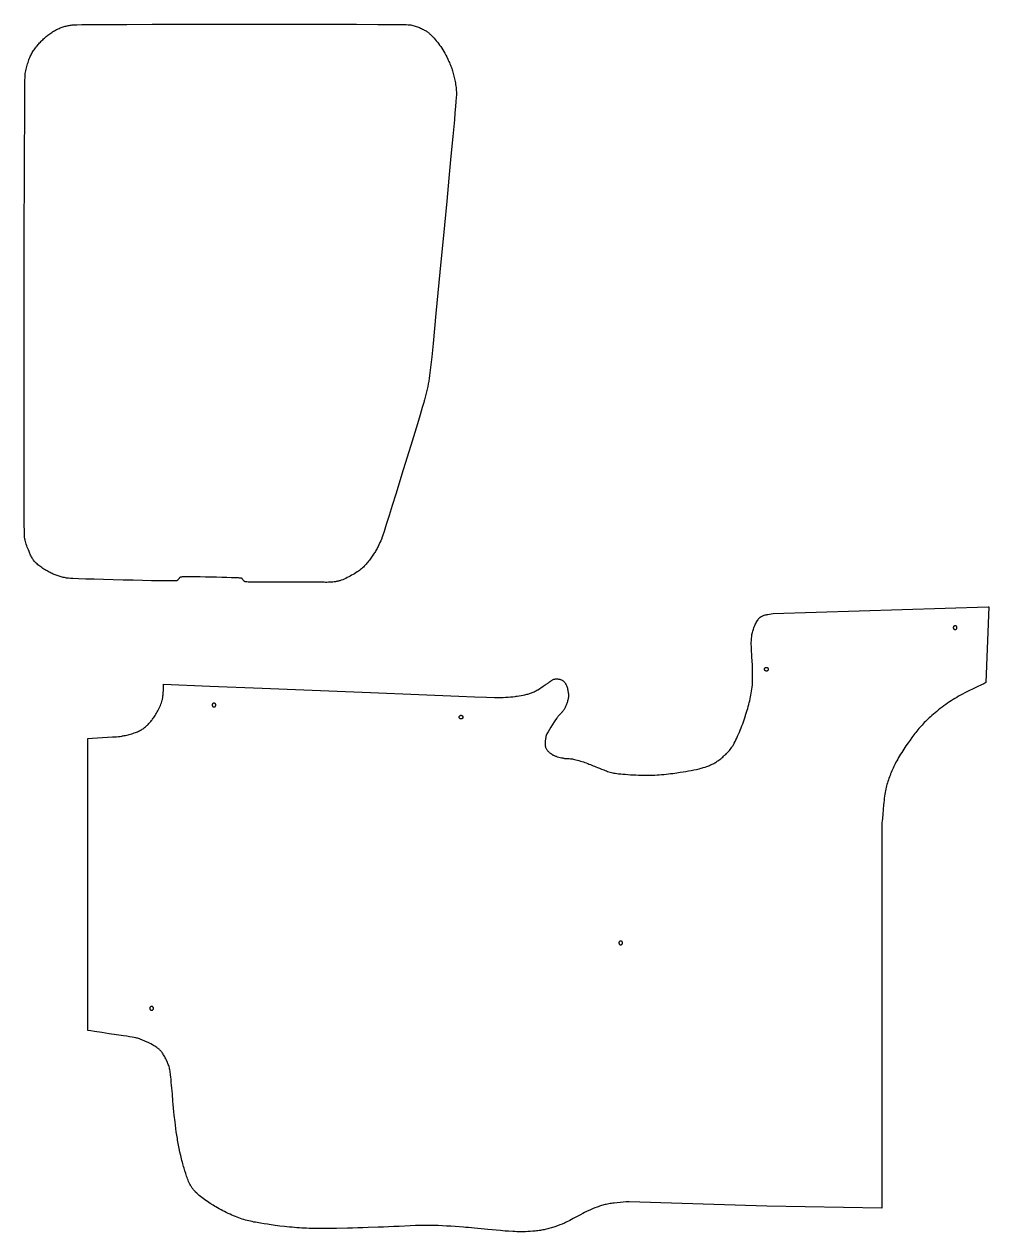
# Model space of a CAD drawing. Extents: x -1405 to 7310, y 1897 to 8577.
# Drawn here: x 2283 to 3321, y 3844 to 5144 of the extents above; entities that cross this region are included whole.
import ezdxf

# ---------------------------------------------------------------- set-up
doc = ezdxf.new("R2010")
doc.units = 0
doc.layers.add('Default_Layer', color=1, linetype='CONTINUOUS')

msp = doc.modelspace()

# ---------------------------------------------------------------- linework, layer by layer
at = {"layer": 'Default_Layer'}
for points in [[(2283.8, 5089.8), (2284, 5091.2), (2284.3, 5092.7), (2284.6, 5094.1), (2284.9, 5095.6), (2285.3, 5097.1), (2285.6, 5098.6), (2286, 5100), (2286.5, 5101.5), (2286.9, 5102.9), (2287.4, 5104.3), (2287.8, 5105.7), (2288.3, 5107), (2288.8, 5108.2), (2289.3, 5109.5), (2289.9, 5110.6), (2290.4, 5111.7), (2290.9, 5112.7), (2291.5, 5113.8), (2292.1, 5114.8), (2292.8, 5115.8), (2293.4, 5116.7), (2294.1, 5117.7), (2294.8, 5118.7), (2295.5, 5119.6), (2296.2, 5120.5), (2297, 5121.4), (2297.8, 5122.3), (2298.6, 5123.2), (2299.4, 5124.1), (2300.2, 5125), (2301, 5125.8), (2301.8, 5126.6), (2302.7, 5127.5), (2303.6, 5128.3), (2304.5, 5129.1), (2305.4, 5129.9), (2306.4, 5130.8), (2307.4, 5131.6), (2308.3, 5132.3), (2309.4, 5133.1), (2310.4, 5133.9), (2311.4, 5134.6), (2312.4, 5135.3), (2313.4, 5136), (2314.5, 5136.6), (2315.5, 5137.2), (2316.5, 5137.8), (2317.5, 5138.3), (2318.5, 5138.8), (2319.5, 5139.3), (2320.5, 5139.7), (2321.6, 5140.1), (2322.6, 5140.5), (2323.7, 5140.9), (2324.7, 5141.2), (2325.8, 5141.6), (2326.9, 5141.9), (2328, 5142.1), (2329, 5142.4), (2330.1, 5142.7), (2331.2, 5142.9), (2332.3, 5143.1), (2333.4, 5143.3), (2334.5, 5143.5), (2335.1, 5143.5), (2336.1, 5143.5), (2339.5, 5143.6), (2344.7, 5143.7), (2351.6, 5143.8), (2369.8, 5143.9), (2393.1, 5144), (2420.4, 5144.1), (2450.8, 5144.2), (2483.2, 5144.2), (2516.7, 5144.2), (2550.1, 5144.2), (2582.5, 5144.2), (2612.9, 5144.2), (2640.3, 5144.1), (2663.5, 5144), (2673.4, 5143.9), (2681.8, 5143.8), (2688.7, 5143.8), (2693.9, 5143.7), (2695.9, 5143.6), (2697.4, 5143.6), (2698.4, 5143.5), (2698.9, 5143.5), (2700.1, 5143.2), (2701.2, 5142.9), (2702.4, 5142.6), (2703.6, 5142.2), (2704.7, 5141.8), (2705.9, 5141.4), (2707.1, 5141), (2708.2, 5140.5), (2709.3, 5140), (2710.4, 5139.5), (2711.4, 5139), (2712.5, 5138.5), (2713.4, 5137.9), (2714.3, 5137.4), (2715.2, 5136.9), (2716, 5136.4), (2716.7, 5135.9), (2717.4, 5135.4), (2718.1, 5134.8), (2718.8, 5134.2), (2719.5, 5133.6), (2720.2, 5133), (2720.8, 5132.4), (2721.5, 5131.7), (2722.7, 5130.4), (2723.9, 5129.1), (2725.1, 5127.7), (2726.3, 5126.3), (2727.4, 5124.9), (2728.6, 5123.3), (2729.8, 5121.7), (2731, 5120), (2732.2, 5118.3), (2733.3, 5116.5), (2734.4, 5114.7), (2735.4, 5113), (2736.4, 5111), (2737.5, 5108.9), (2738.7, 5106.6), (2739.2, 5105.4), (2739.8, 5104.1), (2740.4, 5102.8), (2740.9, 5101.5), (2741.5, 5100.2), (2742, 5098.9), (2742.5, 5097.6), (2743, 5096.3), (2743.4, 5095), (2743.8, 5093.8), (2744.2, 5092.5), (2744.5, 5091.2), (2744.9, 5089.8), (2745.3, 5088.3), (2745.6, 5086.9), (2745.9, 5085.4), (2746.2, 5083.8), (2746.5, 5082.3), (2746.8, 5080.7), (2747.1, 5079.2), (2747.3, 5077.6), (2747.5, 5076), (2747.7, 5074.4), (2747.8, 5072.8), (2747.9, 5071.3), (2748, 5069.7), (2748, 5069.2), (2748, 5068.2), (2747.8, 5065.3), (2747.4, 5061), (2747, 5055.5), (2746.4, 5048.9), (2745.7, 5041.2), (2744.1, 5023.1), (2742.1, 5001.9), (2739.9, 4978.5), (2737.6, 4953.5), (2735.1, 4927.8), (2730.2, 4877.1), (2725.9, 4832.5), (2722.8, 4800.2), (2721.4, 4786.1), (2720.8, 4780.2), (2720.5, 4777.3), (2720.1, 4774.4), (2719.8, 4771.5), (2719.4, 4768.6), (2719, 4765.7), (2718.6, 4762.8), (2718.1, 4759.9), (2717.5, 4757), (2717, 4754.1), (2716.4, 4751.2), (2715.7, 4748.3), (2715.1, 4745.4), (2714.4, 4742.6), (2713.6, 4739.7), (2713.3, 4738.6), (2712.8, 4736.8), (2711.2, 4731.3), (2708.8, 4723.6), (2705.9, 4714), (2698.8, 4690.6), (2690.7, 4664.3), (2682.6, 4638.1), (2678.8, 4625.9), (2675.4, 4615), (2672.4, 4605.5), (2670, 4598), (2668.3, 4592.8), (2667.8, 4591.1), (2667.5, 4590.2), (2666.5, 4588), (2665.6, 4585.9), (2664.6, 4583.7), (2663.6, 4581.6), (2663, 4580.6), (2662.5, 4579.5), (2661.9, 4578.5), (2661.3, 4577.5), (2660.7, 4576.4), (2660.1, 4575.4), (2659.5, 4574.4), (2658.8, 4573.4), (2657.4, 4571.4), (2655.9, 4569.3), (2655.1, 4568.2), (2654.3, 4567.1), (2653.4, 4566), (2652.6, 4564.9), (2651.7, 4563.8), (2650.7, 4562.7), (2649.8, 4561.7), (2648.8, 4560.6), (2647.8, 4559.6), (2646.8, 4558.7), (2645.7, 4557.8), (2644.7, 4556.9), (2643.6, 4556), (2642.4, 4555.1), (2641.1, 4554.3), (2639.7, 4553.3), (2638.3, 4552.4), (2636.8, 4551.5), (2635.2, 4550.7), (2633.7, 4549.8), (2632, 4549), (2630.4, 4548.2), (2628.8, 4547.4), (2627.2, 4546.7), (2625.6, 4546), (2624, 4545.5), (2622.4, 4544.9), (2621.6, 4544.7), (2620.9, 4544.5), (2620.1, 4544.3), (2619.4, 4544.1), (2618.6, 4544), (2617.9, 4543.8), (2617.1, 4543.7), (2616.4, 4543.6), (2614.8, 4543.4), (2613.3, 4543.3), (2611.7, 4543.2), (2610.2, 4543.2), (2608.6, 4543.1), (2607.1, 4543.1), (2605.5, 4543.2), (2602.4, 4543.2), (2599.3, 4543.3), (2597.7, 4543.3), (2596.1, 4543.3), (2594, 4543.2), (2590.6, 4543.2), (2581.1, 4543.2), (2569, 4543.2), (2555.8, 4543.2), (2543, 4543.2), (2537.1, 4543.3), (2531.8, 4543.3), (2527.4, 4543.4), (2523.8, 4543.5), (2522.5, 4543.6), (2521.5, 4543.6), (2520.8, 4543.7), (2520.6, 4543.7), (2520.5, 4543.7), (2520.2, 4543.9), (2519.9, 4544.1), (2519.6, 4544.3), (2519.4, 4544.5), (2519.2, 4544.8), (2518.9, 4545.1), (2518.5, 4545.6), (2518.1, 4546.2), (2517.9, 4546.5), (2517.7, 4546.8), (2517.4, 4547), (2517.2, 4547.2), (2516.9, 4547.4), (2516.6, 4547.6), (2516.5, 4547.6), (2516.3, 4547.6), (2515.6, 4547.7), (2514.6, 4547.8), (2513.4, 4547.9), (2510.1, 4548), (2505.9, 4548.1), (2501, 4548.3), (2495.6, 4548.4), (2489.8, 4548.6), (2483.8, 4548.7), (2477.8, 4548.8), (2472.1, 4548.9), (2466.6, 4548.9), (2461.7, 4548.9), (2457.5, 4548.9), (2454.2, 4548.9), (2452.9, 4548.9), (2452, 4548.8), (2451.3, 4548.8), (2451.1, 4548.8), (2451, 4548.7), (2450.6, 4548.6), (2450.3, 4548.4), (2450.1, 4548.1), (2449.8, 4547.9), (2449.6, 4547.6), (2449.4, 4547.3), (2448.9, 4546.7), (2448.5, 4546.1), (2448.3, 4545.8), (2448.1, 4545.5), (2447.8, 4545.3), (2447.5, 4545.1), (2447.2, 4544.9), (2446.9, 4544.7), (2446.8, 4544.7), (2446.5, 4544.7), (2445.4, 4544.6), (2443.7, 4544.6), (2441.6, 4544.6), (2435.8, 4544.6), (2428.5, 4544.7), (2419.8, 4544.9), (2410.2, 4545.1), (2399.9, 4545.3), (2389.2, 4545.6), (2378.5, 4545.8), (2368, 4546.1), (2358.1, 4546.4), (2349.1, 4546.7), (2341.3, 4547), (2335, 4547.2), (2332.5, 4547.4), (2330.5, 4547.5), (2329.1, 4547.6), (2328.6, 4547.7), (2328.2, 4547.7), (2327.1, 4547.9), (2326, 4548.2), (2324.8, 4548.4), (2323.7, 4548.7), (2322.6, 4549), (2321.5, 4549.3), (2320.4, 4549.7), (2319.3, 4550), (2318.2, 4550.4), (2317.1, 4550.8), (2316, 4551.2), (2314.9, 4551.7), (2313.9, 4552.1), (2312.8, 4552.6), (2311.8, 4553.1), (2310.7, 4553.6), (2309.7, 4554.1), (2308.6, 4554.7), (2307.5, 4555.4), (2306.3, 4556), (2305.2, 4556.7), (2304, 4557.5), (2302.9, 4558.2), (2301.7, 4559), (2300.6, 4559.7), (2299.5, 4560.5), (2298.5, 4561.3), (2297.5, 4562.1), (2296.6, 4562.9), (2295.7, 4563.7), (2294.9, 4564.5), (2294.2, 4565.3), (2293.5, 4566.1), (2292.9, 4566.9), (2292.3, 4567.7), (2291.7, 4568.6), (2291.2, 4569.6), (2290.7, 4570.5), (2290.2, 4571.5), (2289.7, 4572.4), (2289.3, 4573.4), (2288.8, 4574.3), (2288, 4576.2), (2287.3, 4578), (2286.7, 4579.5), (2286.1, 4581), (2285.5, 4582.6), (2285, 4584.1), (2284.5, 4585.6), (2284.1, 4587.2), (2283.7, 4588.7), (2283.5, 4589.5), (2283.3, 4590.3), (2283.2, 4591.1), (2283.1, 4591.9), (2283.1, 4592.4), (2283, 4593.7), (2283, 4598.1), (2282.9, 4605), (2282.9, 4614.2), (2282.8, 4638.8), (2282.8, 4670.4), (2282.8, 4707.7), (2282.8, 4749.3), (2282.8, 4793.7), (2282.8, 4839.6), (2282.9, 4885.5), (2282.9, 4930.1), (2283, 4971.8), (2283.2, 5009.4), (2283.3, 5041.4), (2283.4, 5054.9), (2283.4, 5066.4), (2283.5, 5075.8), (2283.6, 5083), (2283.7, 5087.7), (2283.8, 5089.1), (2283.8, 5089.8)], [(3320.9, 4516.6), (3317.6, 4435.2), (3315.4, 4434), (3313.1, 4432.9), (3308.5, 4430.7), (3303.9, 4428.4), (3299.4, 4426.2), (3297.1, 4425.1), (3294.9, 4424), (3292.7, 4422.8), (3290.5, 4421.7), (3288.4, 4420.5), (3286.3, 4419.3), (3284.3, 4418.1), (3282.4, 4416.9), (3280.4, 4415.7), (3278.5, 4414.4), (3276.5, 4413), (3274.5, 4411.6), (3272.6, 4410.1), (3270.6, 4408.7), (3268.7, 4407.2), (3266.8, 4405.7), (3264.9, 4404.2), (3263.1, 4402.7), (3261.4, 4401.3), (3259.7, 4399.8), (3258.1, 4398.4), (3256.6, 4397.1), (3255.2, 4395.8), (3253.9, 4394.5), (3252.6, 4393.3), (3251.4, 4392.1), (3250.2, 4390.8), (3249, 4389.5), (3247.9, 4388.2), (3246.8, 4386.9), (3245.6, 4385.6), (3244.5, 4384.3), (3243.4, 4382.9), (3242.4, 4381.6), (3241.3, 4380.2), (3240.2, 4378.8), (3238.1, 4376.1), (3236.1, 4373.3), (3234, 4370.3), (3231.7, 4367), (3230.6, 4365.3), (3229.4, 4363.6), (3228.3, 4361.8), (3227.1, 4360), (3226, 4358.2), (3224.9, 4356.4), (3223.8, 4354.6), (3222.8, 4352.8), (3221.8, 4351.1), (3220.9, 4349.4), (3220, 4347.8), (3219.3, 4346.2), (3218.5, 4344.7), (3217.8, 4343.1), (3217.1, 4341.6), (3216.4, 4340), (3215.8, 4338.4), (3215.2, 4336.8), (3214.6, 4335.2), (3214, 4333.6), (3213.4, 4332), (3212.8, 4330.4), (3212.3, 4328.8), (3211.8, 4327.2), (3211.3, 4325.5), (3210.9, 4323.9), (3210.5, 4322.2), (3210.1, 4320.6), (3209.9, 4319.7), (3209.7, 4318.8), (3209.3, 4317), (3209, 4315), (3208.7, 4312.8), (3208.4, 4310.6), (3208.2, 4308.3), (3207.9, 4306), (3207.7, 4303.5), (3207.2, 4298.6), (3206.7, 4293.6), (3206.3, 4288.7), (3206, 4286.3), (3205.8, 4284), (3205.8, 3869.2), (3081.9, 3871.2), (2933.8, 3876.2), (2932.2, 3876), (2930.6, 3875.9), (2927.4, 3875.6), (2924.2, 3875.3), (2920.9, 3875), (2917.8, 3874.7), (2916.2, 3874.5), (2914.7, 3874.3), (2913.3, 3874.1), (2911.9, 3873.9), (2910.5, 3873.6), (2909.2, 3873.3), (2908, 3873), (2906.7, 3872.7), (2905.5, 3872.3), (2904.2, 3872), (2903, 3871.6), (2901.8, 3871.2), (2900.6, 3870.8), (2899.4, 3870.3), (2896.9, 3869.4), (2894.5, 3868.4), (2892.2, 3867.5), (2889.8, 3866.4), (2888.5, 3865.9), (2887.1, 3865.2), (2885.6, 3864.4), (2884, 3863.6), (2880.7, 3861.8), (2877.1, 3859.8), (2873.5, 3857.9), (2870.1, 3856.1), (2868.5, 3855.2), (2866.9, 3854.5), (2865.5, 3853.8), (2864.2, 3853.2), (2861.7, 3852.1), (2859.1, 3851.1), (2856.6, 3850.1), (2854, 3849.2), (2852.7, 3848.8), (2851.4, 3848.3), (2850.1, 3847.9), (2848.8, 3847.6), (2847.5, 3847.2), (2846.2, 3846.8), (2844.9, 3846.5), (2843.6, 3846.2), (2842.3, 3845.9), (2841, 3845.7), (2839.6, 3845.4), (2838.3, 3845.2), (2836.9, 3845), (2835.5, 3844.8), (2834.1, 3844.7), (2832.7, 3844.5), (2830, 3844.3), (2827.3, 3844.1), (2824.8, 3843.9), (2822.4, 3843.8), (2820.1, 3843.7), (2817.8, 3843.7), (2815.5, 3843.7), (2813.1, 3843.8), (2810.8, 3843.9), (2808.5, 3844), (2803.9, 3844.3), (2802.5, 3844.4), (2800.5, 3844.5), (2795.4, 3845), (2781.9, 3846.3), (2774.5, 3847), (2767.3, 3847.7), (2760.8, 3848.3), (2758, 3848.5), (2755.5, 3848.7), (2746.5, 3849.4), (2741.9, 3849.7), (2737.4, 3850), (2732.8, 3850.2), (2728.3, 3850.5), (2726, 3850.5), (2723.7, 3850.6), (2721.5, 3850.7), (2719.2, 3850.7), (2716.9, 3850.7), (2714.4, 3850.7), (2711.9, 3850.6), (2709.2, 3850.6), (2703.8, 3850.4), (2698, 3850.1), (2686.4, 3849.6), (2680.6, 3849.3), (2674.9, 3849.1), (2669.4, 3848.9), (2663.9, 3848.7), (2652.8, 3848.3), (2647.3, 3848.1), (2641.7, 3847.9), (2636.2, 3847.7), (2630.7, 3847.6), (2619, 3847.4), (2612.9, 3847.3), (2606.8, 3847.3), (2600.7, 3847.3), (2597.8, 3847.3), (2594.9, 3847.3), (2592, 3847.4), (2589.3, 3847.4), (2586.6, 3847.5), (2584.1, 3847.6), (2581.5, 3847.8), (2579, 3848), (2576.3, 3848.2), (2573.7, 3848.4), (2571, 3848.6), (2568.3, 3848.9), (2565.6, 3849.1), (2563, 3849.4), (2557.8, 3850), (2552.9, 3850.6), (2548.5, 3851.2), (2546.4, 3851.5), (2544.5, 3851.8), (2540.9, 3852.4), (2537.2, 3853), (2533.6, 3853.6), (2531.7, 3854), (2529.9, 3854.3), (2528.1, 3854.7), (2526.3, 3855.1), (2524.5, 3855.5), (2522.7, 3855.9), (2520.9, 3856.4), (2519.2, 3856.9), (2517.4, 3857.5), (2515.7, 3858), (2513.9, 3858.7), (2512, 3859.4), (2510.2, 3860.1), (2508.2, 3860.9), (2506.3, 3861.8), (2504.3, 3862.7), (2502.3, 3863.6), (2500.3, 3864.5), (2498.4, 3865.5), (2496.4, 3866.5), (2494.6, 3867.5), (2492.7, 3868.5), (2490.9, 3869.5), (2489.2, 3870.5), (2487.6, 3871.4), (2486, 3872.4), (2483, 3874.3), (2481.5, 3875.3), (2479.9, 3876.4), (2478.4, 3877.4), (2476.9, 3878.5), (2475.4, 3879.6), (2473.9, 3880.7), (2472.5, 3881.9), (2471.1, 3883), (2469.7, 3884.2), (2468.4, 3885.3), (2467.2, 3886.5), (2466.7, 3887.1), (2466.1, 3887.7), (2465.6, 3888.3), (2465.1, 3888.9), (2464.6, 3889.5), (2464.1, 3890.1), (2463.7, 3890.7), (2463.2, 3891.3), (2462.8, 3892), (2462.4, 3892.6), (2462, 3893.3), (2461.7, 3893.9), (2461, 3895.2), (2460.3, 3896.6), (2459.7, 3898), (2459.1, 3899.4), (2458.6, 3900.8), (2458, 3902.2), (2457.6, 3903.7), (2457.1, 3905.1), (2456.6, 3906.6), (2455.7, 3909.5), (2454.8, 3912.4), (2454.3, 3913.9), (2453.9, 3915.4), (2453.4, 3917), (2453, 3918.7), (2452.5, 3920.4), (2452.1, 3922.2), (2451.2, 3925.8), (2450.4, 3929.5), (2449.7, 3933.3), (2448.9, 3937), (2448.2, 3940.6), (2447.9, 3942.4), (2447.6, 3944.2), (2447, 3947.7), (2446.5, 3951.3), (2446, 3954.9), (2445.6, 3958.5), (2445.2, 3962.1), (2444.3, 3969.3), (2443.9, 3973), (2443.6, 3976.8), (2443.2, 3980.7), (2442.9, 3984.6), (2442.3, 3992.1), (2442, 3995.5), (2441.7, 3998.6), (2441.4, 4001.6), (2441.1, 4004.6), (2440.9, 4007.8), (2440.6, 4010.8), (2440.4, 4012.4), (2440.2, 4013.8), (2440, 4015.3), (2439.8, 4016.7), (2439.6, 4018), (2439.3, 4019.3), (2439, 4020.5), (2438.7, 4021.7), (2438.3, 4022.8), (2437.9, 4023.9), (2437.4, 4025.1), (2436.9, 4026.3), (2436.4, 4027.5), (2435.8, 4028.7), (2435.2, 4029.9), (2434.6, 4031), (2434, 4032.1), (2433.4, 4033.2), (2432.8, 4034.2), (2432.3, 4035.1), (2431.7, 4036), (2431.2, 4036.7), (2430.7, 4037.4), (2430.3, 4038), (2429.8, 4038.5), (2429.4, 4038.9), (2428.9, 4039.4), (2428.5, 4039.8), (2428, 4040.3), (2427.5, 4040.7), (2427, 4041.1), (2426.4, 4041.5), (2425.4, 4042.3), (2424.3, 4043), (2423.2, 4043.7), (2422, 4044.4), (2420.7, 4045.1), (2418.9, 4046.1), (2416.8, 4047.1), (2414.5, 4048.2), (2413.3, 4048.8), (2412, 4049.4), (2410.7, 4049.9), (2409.5, 4050.4), (2408.2, 4050.9), (2406.9, 4051.4), (2405.7, 4051.8), (2404.6, 4052.2), (2403.9, 4052.3), (2403.1, 4052.5), (2401.2, 4052.9), (2398.9, 4053.4), (2396.1, 4053.8), (2393.1, 4054.3), (2389.7, 4054.9), (2382.2, 4056), (2374.3, 4057.1), (2366.2, 4058.3), (2358.3, 4059.5), (2354.6, 4060), (2351.2, 4060.5), (2351.2, 4375.1), (2356.3, 4375.4), (2361.7, 4375.7), (2367.2, 4376), (2372.6, 4376.3), (2377.7, 4376.6), (2380.1, 4376.8), (2382.3, 4376.9), (2384.3, 4377.1), (2386.2, 4377.3), (2387.8, 4377.6), (2388.5, 4377.7), (2389.2, 4377.8), (2390.5, 4378.1), (2391.8, 4378.3), (2393.1, 4378.7), (2394.5, 4379), (2395.8, 4379.3), (2397.2, 4379.7), (2398.5, 4380.1), (2399.8, 4380.5), (2401.1, 4381), (2402.4, 4381.4), (2403.6, 4381.9), (2404.8, 4382.3), (2405.9, 4382.8), (2407, 4383.3), (2408, 4383.9), (2408.9, 4384.4), (2409.8, 4384.9), (2410.7, 4385.5), (2411.5, 4386.1), (2412.3, 4386.7), (2413.2, 4387.4), (2414, 4388.1), (2414.7, 4388.8), (2415.5, 4389.5), (2416.2, 4390.2), (2417, 4391), (2417.7, 4391.8), (2418.4, 4392.6), (2419.1, 4393.4), (2419.7, 4394.2), (2420.4, 4395), (2421, 4395.8), (2421.6, 4396.7), (2422.3, 4397.7), (2423, 4398.7), (2423.7, 4399.8), (2424.4, 4401), (2425.2, 4402.3), (2425.9, 4403.6), (2426.6, 4404.9), (2427.3, 4406.3), (2428, 4407.7), (2428.7, 4409.1), (2429.3, 4410.5), (2429.8, 4412), (2430.4, 4413.4), (2430.8, 4414.8), (2431.3, 4416.2), (2431.5, 4417), (2431.7, 4418), (2431.9, 4418.9), (2432, 4419.9), (2432.1, 4421), (2432.3, 4422), (2432.4, 4423.1), (2432.5, 4424.2), (2432.6, 4426.5), (2432.7, 4428.8), (2432.8, 4431.1), (2432.8, 4433.4), (2482.5, 4431.4), (2538.8, 4429.2), (2655.3, 4424.4), (2707.6, 4422.3), (2750.6, 4420.6), (2767.4, 4420), (2780.4, 4419.5), (2789, 4419.2), (2791.6, 4419.1), (2792.9, 4419.1), (2795.5, 4419.2), (2798.2, 4419.3), (2800.9, 4419.4), (2803.6, 4419.5), (2806.2, 4419.7), (2808.8, 4420), (2811.1, 4420.3), (2812.3, 4420.4), (2813.3, 4420.6), (2815.4, 4420.9), (2817.5, 4421.2), (2819.6, 4421.6), (2821.6, 4422.1), (2822.6, 4422.3), (2823.7, 4422.6), (2824.7, 4422.8), (2825.7, 4423.1), (2826.7, 4423.4), (2827.7, 4423.8), (2828.7, 4424.1), (2829.6, 4424.5), (2830.6, 4424.9), (2831.6, 4425.4), (2832.5, 4425.9), (2833.5, 4426.4), (2834.4, 4426.9), (2835.4, 4427.5), (2837.2, 4428.6), (2839.1, 4429.9), (2840.9, 4431.1), (2842.8, 4432.3), (2843.7, 4432.9), (2844.6, 4433.4), (2845.2, 4433.8), (2845.8, 4434.2), (2846.4, 4434.6), (2846.9, 4435), (2848.1, 4435.9), (2849.2, 4436.8), (2849.8, 4437.2), (2850.4, 4437.6), (2850.9, 4437.9), (2851.5, 4438.2), (2852.1, 4438.5), (2852.7, 4438.8), (2853.4, 4438.9), (2853.7, 4439), (2854, 4439), (2854.6, 4439.1), (2855.3, 4439.1), (2855.9, 4439.2), (2856.6, 4439.1), (2857.2, 4439.1), (2857.9, 4439), (2858.6, 4438.8), (2859.2, 4438.7), (2859.8, 4438.5), (2860.5, 4438.3), (2861.1, 4438), (2861.7, 4437.7), (2862.2, 4437.4), (2862.8, 4437), (2863.3, 4436.7), (2863.7, 4436.2), (2864, 4436), (2864.2, 4435.7), (2864.4, 4435.5), (2864.6, 4435.2), (2865.1, 4434.5), (2865.5, 4433.7), (2865.9, 4432.9), (2866.3, 4432.1), (2866.6, 4431.1), (2867, 4430.2), (2867.3, 4429.2), (2867.5, 4428.2), (2867.8, 4427.1), (2868, 4426.1), (2868.2, 4425.1), (2868.3, 4424.1), (2868.4, 4423.1), (2868.5, 4422.2), (2868.5, 4421.2), (2868.4, 4420.3), (2868.4, 4419.4), (2868.2, 4418.4), (2868.1, 4417.5), (2867.9, 4416.5), (2867.6, 4415.6), (2867.4, 4414.6), (2867.1, 4413.7), (2866.8, 4412.8), (2866.5, 4411.9), (2866.1, 4411), (2865.8, 4410.1), (2865.4, 4409.3), (2865, 4408.5), (2864.6, 4407.7), (2864.2, 4406.9), (2863.8, 4406.2), (2863.3, 4405.5), (2862.8, 4404.8), (2862.2, 4404.1), (2861.7, 4403.5), (2861.1, 4402.8), (2860.5, 4402.2), (2859.3, 4400.9), (2858.1, 4399.6), (2857.6, 4398.9), (2857, 4398.3), (2856.5, 4397.6), (2856, 4396.9), (2854.7, 4395.1), (2853.2, 4392.8), (2851.4, 4390.1), (2849.7, 4387.3), (2848, 4384.5), (2846.5, 4382), (2845.9, 4381), (2845.4, 4380.1), (2845, 4379.4), (2844.7, 4378.8), (2844.6, 4378.4), (2844.5, 4377.9), (2844.3, 4377.4), (2844.2, 4376.8), (2844, 4375.7), (2843.8, 4374.6), (2843.7, 4373.5), (2843.6, 4372.7), (2843.6, 4371.9), (2843.6, 4371.9), (2843.5, 4371.2), (2843.5, 4370.4), (2843.5, 4369.4), (2843.5, 4368.4), (2843.5, 4367.8), (2843.5, 4367.3), (2843.6, 4366.8), (2843.7, 4366.3), (2843.8, 4365.8), (2843.9, 4365.4), (2844.1, 4364.8), (2844.4, 4364.2), (2844.7, 4363.6), (2845.1, 4363), (2845.5, 4362.5), (2845.9, 4362), (2846.4, 4361.5), (2846.9, 4361), (2847.3, 4360.5), (2847.9, 4360), (2848.4, 4359.6), (2848.9, 4359.1), (2849.5, 4358.7), (2850.1, 4358.3), (2851.2, 4357.6), (2851.8, 4357.2), (2852.4, 4356.9), (2853, 4356.6), (2853.7, 4356.3), (2854.4, 4356), (2855.1, 4355.8), (2855.8, 4355.6), (2856.5, 4355.3), (2858, 4355), (2859.5, 4354.6), (2861, 4354.3), (2862.4, 4354), (2863.1, 4353.9), (2863.7, 4353.7), (2864.4, 4353.6), (2865.1, 4353.6), (2866.6, 4353.5), (2868, 4353.4), (2869.4, 4353.3), (2870.8, 4353.2), (2871.5, 4353.1), (2872.2, 4353), (2872.9, 4352.9), (2873.6, 4352.8), (2875, 4352.5), (2876.5, 4352.1), (2878.1, 4351.7), (2879.7, 4351.2), (2881.4, 4350.7), (2883, 4350.2), (2884.6, 4349.7), (2886.2, 4349.2), (2887.7, 4348.7), (2889.2, 4348.1), (2890.6, 4347.5), (2892.1, 4346.9), (2895.1, 4345.7), (2896.5, 4345.1), (2898, 4344.5), (2899.7, 4343.9), (2901.8, 4343), (2904.1, 4342.1), (2906.7, 4341.1), (2908, 4340.6), (2909.4, 4340.1), (2910.7, 4339.6), (2912.1, 4339.2), (2913.5, 4338.8), (2914.8, 4338.4), (2916.1, 4338.1), (2917.4, 4337.8), (2918.8, 4337.5), (2920.5, 4337.3), (2922.5, 4337), (2924.7, 4336.8), (2927.1, 4336.6), (2929.7, 4336.4), (2932.4, 4336.2), (2935.2, 4336), (2938, 4335.8), (2940.9, 4335.7), (2943.8, 4335.6), (2946.6, 4335.5), (2949.3, 4335.4), (2952, 4335.4), (2954.5, 4335.4), (2956.8, 4335.4), (2959, 4335.5), (2961.4, 4335.6), (2963.8, 4335.7), (2966.2, 4335.9), (2968.7, 4336.1), (2971.2, 4336.3), (2973.6, 4336.6), (2976, 4336.9), (2978.4, 4337.2), (2980.7, 4337.4), (2985, 4338), (2988.8, 4338.6), (2992, 4339), (2994.8, 4339.5), (2997.7, 4340), (3000.7, 4340.5), (3003.6, 4341.1), (3006.4, 4341.7), (3007.8, 4342), (3009.1, 4342.3), (3010.3, 4342.6), (3011.5, 4342.9), (3012.6, 4343.3), (3013.6, 4343.6), (3015.6, 4344.2), (3017.5, 4344.9), (3019.5, 4345.7), (3020.4, 4346), (3021.4, 4346.5), (3022.3, 4346.9), (3023.2, 4347.3), (3024.1, 4347.8), (3025.1, 4348.2), (3025.9, 4348.7), (3026.8, 4349.3), (3027.7, 4349.8), (3028.6, 4350.4), (3029.4, 4351), (3030.4, 4351.6), (3031.3, 4352.4), (3032.4, 4353.2), (3033.4, 4354), (3034.5, 4354.9), (3035.5, 4355.9), (3036.6, 4356.9), (3037.7, 4357.9), (3038.7, 4358.9), (3039.8, 4360), (3040.8, 4361.1), (3041.8, 4362.2), (3042.7, 4363.3), (3043.6, 4364.5), (3044.4, 4365.6), (3044.8, 4366.2), (3045.2, 4366.8), (3045.6, 4367.5), (3046.1, 4368.3), (3046.9, 4369.8), (3047.8, 4371.6), (3048.7, 4373.5), (3049.7, 4375.4), (3050.6, 4377.5), (3051.5, 4379.7), (3052.5, 4381.9), (3053.4, 4384.1), (3054.3, 4386.4), (3055.1, 4388.7), (3056, 4390.9), (3056.8, 4393.1), (3057.5, 4395.2), (3058.2, 4397.3), (3059.5, 4401.3), (3060.2, 4403.3), (3060.8, 4405.4), (3061.4, 4407.4), (3062, 4409.5), (3062.6, 4411.5), (3063.1, 4413.6), (3063.6, 4415.6), (3064.1, 4417.7), (3064.5, 4419.8), (3064.9, 4421.8), (3065.3, 4423.9), (3065.6, 4426), (3065.9, 4428.1), (3066.2, 4430.2), (3066.3, 4431.2), (3066.4, 4432.2), (3066.5, 4434.4), (3066.6, 4436.7), (3066.7, 4439.1), (3066.7, 4441.5), (3066.7, 4444.1), (3066.7, 4446.6), (3066.6, 4449.1), (3066.5, 4451.6), (3066.4, 4454), (3066.2, 4458.5), (3066, 4462.5), (3065.8, 4465.8), (3065.6, 4468.6), (3065.5, 4471.5), (3065.4, 4474.4), (3065.3, 4475.9), (3065.3, 4477.3), (3065.3, 4478.8), (3065.4, 4480.2), (3065.4, 4481.6), (3065.5, 4482.9), (3065.7, 4484.3), (3065.8, 4485.5), (3066, 4486.8), (3066.3, 4488), (3066.6, 4489.1), (3066.9, 4490.4), (3067.3, 4491.6), (3067.7, 4492.8), (3068.1, 4494.1), (3068.5, 4495.3), (3069, 4496.5), (3069.5, 4497.7), (3070.1, 4498.8), (3070.6, 4499.9), (3071.2, 4501), (3071.8, 4502), (3072.2, 4502.5), (3072.5, 4502.9), (3072.8, 4503.4), (3073.1, 4503.8), (3073.5, 4504.2), (3073.8, 4504.5), (3074.2, 4504.9), (3074.5, 4505.2), (3074.9, 4505.5), (3075.2, 4505.8), (3075.6, 4506), (3076, 4506.3), (3076.4, 4506.5), (3076.8, 4506.7), (3077.2, 4506.9), (3077.6, 4507.1), (3078.5, 4507.5), (3079.3, 4507.8), (3080.2, 4508), (3081.2, 4508.2), (3082.1, 4508.4), (3083, 4508.6), (3084.9, 4508.9), (3086.8, 4509.2), (3088.7, 4509.5), (3320.3, 4516.6), (3320.5, 4516.6), (3320.9, 4516.6)], [(3284.6, 4496.4), (3284.4, 4496.4), (3284.2, 4496.3), (3284, 4496.3), (3283.8, 4496.2), (3283.6, 4496.1), (3283.5, 4496), (3283.3, 4495.9), (3283.2, 4495.8), (3283, 4495.6), (3282.9, 4495.5), (3282.8, 4495.3), (3282.7, 4495.1), (3282.7, 4495), (3282.6, 4494.8), (3282.6, 4494.6), (3282.6, 4494.4), (3282.6, 4494.2), (3282.6, 4494), (3282.7, 4493.8), (3282.7, 4493.6), (3282.8, 4493.4), (3282.9, 4493.2), (3283, 4493.1), (3283.2, 4493), (3283.3, 4492.8), (3283.5, 4492.7), (3283.6, 4492.6), (3283.8, 4492.5), (3284, 4492.5), (3284.2, 4492.4), (3284.4, 4492.4), (3284.6, 4492.4), (3284.8, 4492.4), (3285, 4492.4), (3285.2, 4492.5), (3285.4, 4492.5), (3285.5, 4492.6), (3285.7, 4492.7), (3285.9, 4492.8), (3286, 4493), (3286.1, 4493.1), (3286.3, 4493.2), (3286.4, 4493.4), (3286.4, 4493.6), (3286.5, 4493.8), (3286.6, 4494), (3286.6, 4494.2), (3286.6, 4494.4), (3286.6, 4494.6), (3286.6, 4494.8), (3286.5, 4495), (3286.4, 4495.1), (3286.4, 4495.3), (3286.3, 4495.5), (3286.1, 4495.6), (3286, 4495.8), (3285.9, 4495.9), (3285.7, 4496), (3285.5, 4496.1), (3285.4, 4496.2), (3285.2, 4496.3), (3285, 4496.3), (3284.8, 4496.4), (3284.6, 4496.4)], [(3081.6, 4447.6), (3081.4, 4447.6), (3081.2, 4447.6), (3081, 4447.7), (3080.8, 4447.7), (3080.6, 4447.8), (3080.4, 4447.9), (3080.3, 4448), (3080.1, 4448.2), (3080, 4448.3), (3079.9, 4448.5), (3079.8, 4448.6), (3079.7, 4448.8), (3079.6, 4449), (3079.6, 4449.2), (3079.6, 4449.4), (3079.6, 4449.6), (3079.6, 4449.8), (3079.6, 4450), (3079.6, 4450.2), (3079.7, 4450.4), (3079.8, 4450.5), (3079.9, 4450.7), (3080, 4450.9), (3080.1, 4451), (3080.3, 4451.1), (3080.4, 4451.3), (3080.6, 4451.4), (3080.8, 4451.4), (3081, 4451.5), (3081.2, 4451.6), (3081.4, 4451.6), (3081.6, 4451.6), (3081.8, 4451.6), (3082, 4451.6), (3082.2, 4451.5), (3082.3, 4451.4), (3082.5, 4451.4), (3082.7, 4451.3), (3082.8, 4451.1), (3083, 4451), (3083.1, 4450.9), (3083.2, 4450.7), (3083.3, 4450.5), (3083.4, 4450.4), (3083.5, 4450.2), (3083.5, 4450), (3083.5, 4449.8), (3083.6, 4449.6), (3083.5, 4449.4), (3083.5, 4449.2), (3083.5, 4449), (3083.4, 4448.8), (3083.3, 4448.6), (3083.2, 4448.5), (3083.1, 4448.3), (3083, 4448.2), (3082.8, 4448), (3082.7, 4447.9), (3082.5, 4447.8), (3082.3, 4447.7), (3082.2, 4447.7), (3082, 4447.6), (3081.8, 4447.6), (3081.6, 4447.6)], [(2487.1, 4413), (2486.9, 4413), (2486.7, 4412.9), (2486.5, 4412.9), (2486.3, 4412.8), (2486.1, 4412.7), (2485.9, 4412.6), (2485.8, 4412.5), (2485.6, 4412.4), (2485.5, 4412.2), (2485.4, 4412.1), (2485.3, 4411.9), (2485.2, 4411.7), (2485.2, 4411.6), (2485.1, 4411.4), (2485.1, 4411.2), (2485.1, 4411), (2485.1, 4410.8), (2485.1, 4410.6), (2485.2, 4410.4), (2485.2, 4410.2), (2485.3, 4410), (2485.4, 4409.8), (2485.5, 4409.7), (2485.6, 4409.6), (2485.8, 4409.4), (2485.9, 4409.3), (2486.1, 4409.2), (2486.3, 4409.1), (2486.5, 4409.1), (2486.7, 4409), (2486.9, 4409), (2487.1, 4409), (2487.3, 4409), (2487.5, 4409), (2487.7, 4409.1), (2487.8, 4409.1), (2488, 4409.2), (2488.2, 4409.3), (2488.3, 4409.4), (2488.5, 4409.6), (2488.6, 4409.7), (2488.7, 4409.8), (2488.8, 4410), (2488.9, 4410.2), (2489, 4410.4), (2489, 4410.6), (2489.1, 4410.8), (2489.1, 4411), (2489.1, 4411.2), (2489, 4411.4), (2489, 4411.6), (2488.9, 4411.7), (2488.8, 4411.9), (2488.7, 4412.1), (2488.6, 4412.2), (2488.5, 4412.4), (2488.3, 4412.5), (2488.2, 4412.6), (2488, 4412.7), (2487.8, 4412.8), (2487.7, 4412.9), (2487.5, 4412.9), (2487.3, 4413), (2487.1, 4413)], [(2752.9, 4396), (2752.7, 4396), (2752.5, 4396), (2752.3, 4396.1), (2752.2, 4396.1), (2752, 4396.2), (2751.8, 4396.3), (2751.7, 4396.4), (2751.5, 4396.6), (2751.4, 4396.7), (2751.3, 4396.9), (2751.2, 4397), (2751.1, 4397.2), (2751, 4397.4), (2751, 4397.6), (2750.9, 4397.8), (2750.9, 4398), (2750.9, 4398.2), (2751, 4398.4), (2751, 4398.6), (2751.1, 4398.7), (2751.2, 4398.9), (2751.3, 4399.1), (2751.4, 4399.2), (2751.5, 4399.4), (2751.7, 4399.5), (2751.8, 4399.6), (2752, 4399.7), (2752.2, 4399.8), (2752.3, 4399.9), (2752.5, 4399.9), (2752.7, 4400), (2752.9, 4400), (2753.1, 4400), (2753.3, 4399.9), (2753.5, 4399.9), (2753.7, 4399.8), (2753.9, 4399.7), (2754.1, 4399.6), (2754.2, 4399.5), (2754.3, 4399.4), (2754.5, 4399.2), (2754.6, 4399.1), (2754.7, 4398.9), (2754.8, 4398.7), (2754.8, 4398.6), (2754.9, 4398.4), (2754.9, 4398.2), (2754.9, 4398), (2754.9, 4397.8), (2754.9, 4397.6), (2754.8, 4397.4), (2754.8, 4397.2), (2754.7, 4397), (2754.6, 4396.9), (2754.5, 4396.7), (2754.3, 4396.6), (2754.2, 4396.4), (2754.1, 4396.3), (2753.9, 4396.2), (2753.7, 4396.1), (2753.5, 4396.1), (2753.3, 4396), (2753.1, 4396), (2752.9, 4396)], [(2924.7, 4156.9), (2924.5, 4156.8), (2924.3, 4156.8), (2924.1, 4156.8), (2924, 4156.7), (2923.8, 4156.6), (2923.6, 4156.5), (2923.5, 4156.4), (2923.3, 4156.3), (2923.2, 4156.1), (2923.1, 4156), (2923, 4155.8), (2922.9, 4155.6), (2922.8, 4155.5), (2922.8, 4155.3), (2922.7, 4155.1), (2922.7, 4154.9), (2922.7, 4154.7), (2922.8, 4154.5), (2922.8, 4154.3), (2922.9, 4154.1), (2923, 4153.9), (2923.1, 4153.7), (2923.2, 4153.6), (2923.3, 4153.4), (2923.5, 4153.3), (2923.6, 4153.2), (2923.8, 4153.1), (2924, 4153), (2924.1, 4152.9), (2924.3, 4152.9), (2924.5, 4152.9), (2924.7, 4152.9), (2924.9, 4152.9), (2925.1, 4152.9), (2925.3, 4152.9), (2925.5, 4153), (2925.7, 4153.1), (2925.9, 4153.2), (2926, 4153.3), (2926.2, 4153.4), (2926.3, 4153.6), (2926.4, 4153.7), (2926.5, 4153.9), (2926.6, 4154.1), (2926.6, 4154.3), (2926.7, 4154.5), (2926.7, 4154.7), (2926.7, 4154.9), (2926.7, 4155.1), (2926.7, 4155.3), (2926.6, 4155.5), (2926.6, 4155.6), (2926.5, 4155.8), (2926.4, 4156), (2926.3, 4156.1), (2926.2, 4156.3), (2926, 4156.4), (2925.9, 4156.5), (2925.7, 4156.6), (2925.5, 4156.7), (2925.3, 4156.8), (2925.1, 4156.8), (2924.9, 4156.8), (2924.7, 4156.9)], [(2419.9, 4086.4), (2419.7, 4086.3), (2419.5, 4086.3), (2419.3, 4086.3), (2419.1, 4086.2), (2419, 4086.1), (2418.8, 4086), (2418.6, 4085.9), (2418.5, 4085.8), (2418.4, 4085.6), (2418.2, 4085.5), (2418.1, 4085.3), (2418.1, 4085.1), (2418, 4085), (2417.9, 4084.8), (2417.9, 4084.6), (2417.9, 4084.4), (2417.9, 4084.2), (2417.9, 4084), (2418, 4083.8), (2418.1, 4083.6), (2418.1, 4083.4), (2418.2, 4083.2), (2418.4, 4083.1), (2418.5, 4082.9), (2418.6, 4082.8), (2418.8, 4082.7), (2419, 4082.6), (2419.1, 4082.5), (2419.3, 4082.4), (2419.5, 4082.4), (2419.7, 4082.4), (2419.9, 4082.4), (2420.1, 4082.4), (2420.3, 4082.4), (2420.5, 4082.4), (2420.7, 4082.5), (2420.9, 4082.6), (2421, 4082.7), (2421.2, 4082.8), (2421.3, 4082.9), (2421.5, 4083.1), (2421.6, 4083.2), (2421.7, 4083.4), (2421.8, 4083.6), (2421.8, 4083.8), (2421.9, 4084), (2421.9, 4084.2), (2421.9, 4084.4), (2421.9, 4084.6), (2421.9, 4084.8), (2421.8, 4085), (2421.8, 4085.1), (2421.7, 4085.3), (2421.6, 4085.5), (2421.5, 4085.6), (2421.3, 4085.8), (2421.2, 4085.9), (2421, 4086), (2420.9, 4086.1), (2420.7, 4086.2), (2420.5, 4086.3), (2420.3, 4086.3), (2420.1, 4086.3), (2419.9, 4086.4)]]:
    msp.add_lwpolyline(points, close=True, dxfattribs=at)

doc.saveas('drawing.dxf')
